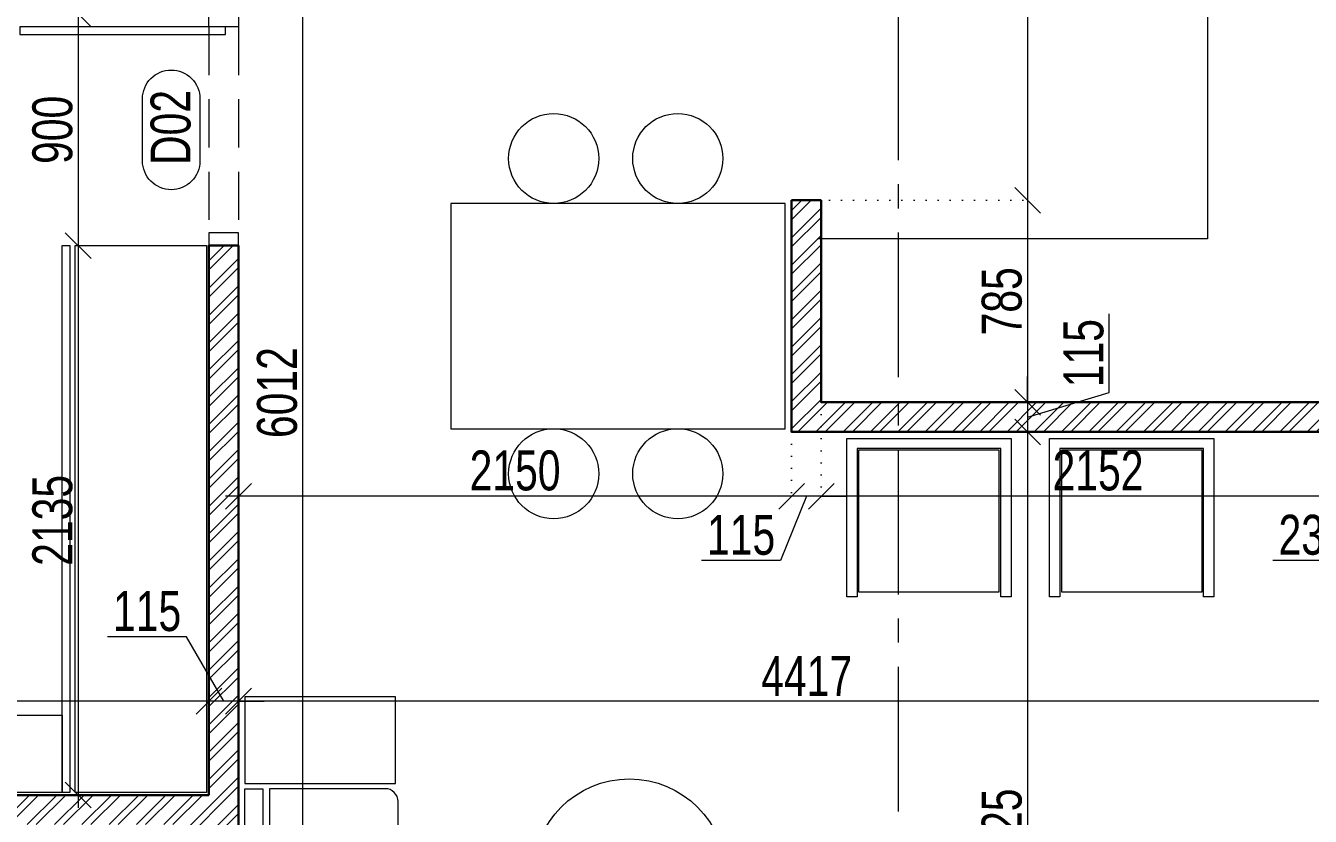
# Model space of a CAD drawing. Header units: inches. Extents: x 785882 to 928568, y 496782 to 576896.
# Drawn here: x 829065 to 834058, y 555883 to 558955 of the extents above; entities that cross this region are included whole.
import ezdxf
from ezdxf.enums import TextEntityAlignment as Align

# ---------------------------------------------------------------- set-up
doc = ezdxf.new("R2010")
doc.units = ezdxf.units.IN
doc.header["$LTSCALE"] = 750
doc.header["$MEASUREMENT"] = 0
for name, pattern in [('CENTER', [2, 1.25, -0.25, 0.25, -0.25]), ('CENTER2', [1.125, 0.75, -0.125, 0.125, -0.125]), ('DOT', [0.25, 0, -0.25]), ('HIDDEN', [0.375, 0.25, -0.125])]:
    doc.linetypes.add(name, pattern=pattern)
for name, color, linetype, lineweight in [('d-fur', 250, 'Continuous', 9), ('DIMENSION WORKING-MSA', 222, 'Continuous', 13), ('DOOR NO-MSA', 4, 'Continuous', 9), ('DOOR-MSA', 50, 'Continuous', 13), ('FURNITURE-MSA', 251, 'Continuous', 5), ('SECTION LINE', 14, 'CENTER', 9), ('WALL HATCH-MSA', 251, 'Continuous', 9), ('WALL-MSA', 32, 'Continuous', 30), ('WINDOW-MSA', 50, 'Continuous', 13)]:
    doc.layers.add(name, color=color, linetype=linetype, lineweight=lineweight)
doc.styles.add('AR', font='swisscl.ttf')
doc.styles.add('Arial-Reg+0.8Sc', font='swisscl.ttf')
doc.dimstyles.new('WORKING DIM', dxfattribs={"dimtxt": 155, "dimasz": 100, "dimexe": 50, "dimexo": 0, "dimgap": 20, "dimtad": 1, "dimdec": 0, "dimzin": 0, "dimdsep": 46, "dimtxsty": 'AR', "dimblk": 'OBLIQUE', "dimcen": 0.09, "dimdle": 50, "dimclrd": 256, "dimclre": 250, "dimclrt": 256, "dimadec": 0, "dimazin": 0, "dimtfac": 1, "dimtdec": 0, "dimtofl": 0, "dimtmove": 1, "dimatfit": 0, "dimfxl": 1, "dimtolj": 1, "dimtzin": 0, "dimlwd": -1, "dimlwe": -1, "dimarcsym": 0})

# ---------------------------------------------------------------- blocks, each defined once
blk = doc.blocks.new('A$C16cd5f5f')
at = {"layer": 'WINDOW-MSA', "ltscale": 5000}
for points in [[(50, 50), (50, 850), (80, 850), (80, 50)], [(0, 0), (50, 0), (50, 115), (0, 115)], [(900, 0), (850, 0), (850, 115), (900, 115)]]:
    blk.add_lwpolyline(points, close=True, dxfattribs=at)
at = {"layer": 'WINDOW-MSA', "linetype": 'HIDDEN'}
for points in [[(50, 115), (850, 115)], [(50, 0), (850, 0)]]:
    blk.add_lwpolyline(points, dxfattribs=at)
blk = doc.blocks.new('Win-Tag-03')
blk.add_lwpolyline([(-130, 120), (130, 120, -0.414214), (250, 0), (250, 0, -0.414214), (130, -120), (-130, -120, -0.414214), (-250, 0), (-250, 0, -0.414214)], format="xyb", close=True)
blk = doc.blocks.new('_Oblique')
at = {"color": 0, "linetype": 'ByBlock', "lineweight": -2}
blk.add_line((-0.5, -0.5), (0.5, 0.5), dxfattribs=at)
blk = doc.blocks.new('*D279')
at = {"layer": 'Defpoints', "color": 0, "ltscale": 0.25, "transparency": 16777216}
for p in [(829792.3, 559000.7), (829269.1, 558100.7), (829777.3, 558100.7, 0)]:
    blk.add_point(p, dxfattribs=at)
at = {"layer": 'DIMENSION WORKING-MSA', "ltscale": 0.25, "transparency": 16777216}
blk.add_line((829269.1, 559050.7), (829269.1, 558050.7), dxfattribs=at)
at = {"layer": 'DIMENSION WORKING-MSA', "color": 250, "linetype": 'DOT', "ltscale": 0.25, "transparency": 16777216}
for p, q in [((829792.3, 559000.7), (829219.1, 559000.7)), ((829777.3, 558100.7), (829219.1, 558100.7))]:
    blk.add_line(p, q, dxfattribs=at)
at = {"layer": 'DIMENSION WORKING-MSA', "ltscale": 0.25, "transparency": 16777216, "xscale": 100, "yscale": 100, "zscale": 100}
for p, rotation in [((829269.1, 559000.7), 90), ((829269.1, 558100.7), 270)]:
    blk.add_blockref('_Oblique', p, dxfattribs=dict(at, rotation=rotation))
at = {"layer": 'DIMENSION WORKING-MSA', "ltscale": 0.25, "transparency": 16777216, "insert": (829169.7, 558550.7), "char_height": 155, "attachment_point": 5, "rotation": 90, "style": 'AR'}
blk.add_mtext('\\A1;900', dxfattribs=at)
blk = doc.blocks.new('*D280')
at = {"layer": 'Defpoints', "color": 0, "ltscale": 0.25, "transparency": 16777216}
for p in [(829777.3, 558100.7, 0), (829269.1, 555965.7, 0), (829269.1, 555965.7)]:
    blk.add_point(p, dxfattribs=at)
at = {"layer": 'DIMENSION WORKING-MSA', "ltscale": 0.25, "transparency": 16777216}
blk.add_line((829269.1, 558150.7), (829269.1, 555915.7), dxfattribs=at)
at = {"layer": 'DIMENSION WORKING-MSA', "color": 250, "linetype": 'DOT', "ltscale": 0.25, "transparency": 16777216}
for p, q in [((829777.3, 558100.7), (829219.1, 558100.7)), ((829269.1, 555965.7), (829319.1, 555965.7))]:
    blk.add_line(p, q, dxfattribs=at)
at = {"layer": 'DIMENSION WORKING-MSA', "ltscale": 0.25, "transparency": 16777216, "xscale": 100, "yscale": 100, "zscale": 100}
for p, rotation in [((829269.1, 558100.7), 90), ((829269.1, 555965.7), 270)]:
    blk.add_blockref('_Oblique', p, dxfattribs=dict(at, rotation=rotation))
at = {"layer": 'DIMENSION WORKING-MSA', "ltscale": 0.25, "transparency": 16777216, "insert": (829169.6, 557033.2), "char_height": 155, "attachment_point": 5, "rotation": 90, "style": 'AR'}
blk.add_mtext('\\A1;2135', dxfattribs=at)
blk = doc.blocks.new('*D299')
at = {"layer": 'Defpoints', "color": 0, "ltscale": 0.25, "transparency": 16777216}
for p in [(831307.3, 560264), (832142.3, 558276.9), (832959.1, 558276.9)]:
    blk.add_point(p, dxfattribs=at)
at = {"layer": 'DIMENSION WORKING-MSA', "ltscale": 0.25, "transparency": 16777216}
blk.add_line((832959.1, 560314), (832959.1, 558226.9), dxfattribs=at)
at = {"layer": 'DIMENSION WORKING-MSA', "color": 250, "linetype": 'DOT', "ltscale": 0.25, "transparency": 16777216}
for p, q in [((831307.3, 560264), (833009.1, 560264)), ((832142.3, 558276.9), (833009.1, 558276.9))]:
    blk.add_line(p, q, dxfattribs=at)
at = {"layer": 'DIMENSION WORKING-MSA', "ltscale": 0.25, "transparency": 16777216, "xscale": 100, "yscale": 100, "zscale": 100}
for p, rotation in [((832959.1, 560264), 90), ((832959.1, 558276.9), 270)]:
    blk.add_blockref('_Oblique', p, dxfattribs=dict(at, rotation=rotation))
at = {"layer": 'DIMENSION WORKING-MSA', "ltscale": 0.25, "transparency": 16777216, "insert": (832859.7, 559270.4), "char_height": 155, "attachment_point": 5, "rotation": 90, "style": 'AR'}
blk.add_mtext('\\A1;1987', dxfattribs=at)
blk = doc.blocks.new('*D300')
at = {"layer": 'Defpoints', "color": 0, "ltscale": 0.25, "transparency": 16777216}
for p in [(832142.3, 558276.9), (832959.1, 557491.9), (832959.1, 557491.9)]:
    blk.add_point(p, dxfattribs=at)
at = {"layer": 'DIMENSION WORKING-MSA', "ltscale": 0.25, "transparency": 16777216}
blk.add_line((832959.1, 558326.9), (832959.1, 557441.9), dxfattribs=at)
at = {"layer": 'DIMENSION WORKING-MSA', "color": 250, "linetype": 'DOT', "ltscale": 0.25, "transparency": 16777216}
for p, q in [((832142.3, 558276.9), (833009.1, 558276.9)), ((832959.1, 557491.9), (833009.1, 557491.9))]:
    blk.add_line(p, q, dxfattribs=at)
at = {"layer": 'DIMENSION WORKING-MSA', "ltscale": 0.25, "transparency": 16777216, "xscale": 100, "yscale": 100, "zscale": 100}
for p, rotation in [((832959.1, 558276.9), 90), ((832959.1, 557491.9), 270)]:
    blk.add_blockref('_Oblique', p, dxfattribs=dict(at, rotation=rotation))
at = {"layer": 'DIMENSION WORKING-MSA', "ltscale": 0.25, "transparency": 16777216, "insert": (832859.7, 557884.4), "char_height": 155, "attachment_point": 5, "rotation": 90, "style": 'AR'}
blk.add_mtext('\\A1;785', dxfattribs=at)
blk = doc.blocks.new('*D301')
at = {"layer": 'Defpoints', "color": 0, "ltscale": 0.25, "transparency": 16777216}
for p in [(832959.1, 557491.9), (832959.1, 557376.9), (832959.1, 557376.9)]:
    blk.add_point(p, dxfattribs=at)
at = {"layer": 'DIMENSION WORKING-MSA', "ltscale": 0.25, "transparency": 16777216}
for p, q in [((833276.3, 557529.5), (833276.3, 557836.4)), ((832959.1, 557491.9), (832959.1, 557591.9)), ((832959.1, 557434.4), (833276.3, 557529.5)), ((832959.1, 557491.9), (832959.1, 557376.9)), ((832959.1, 557376.9), (832959.1, 557276.9))]:
    blk.add_line(p, q, dxfattribs=at)
at = {"layer": 'DIMENSION WORKING-MSA', "color": 250, "linetype": 'DOT', "ltscale": 0.25, "transparency": 16777216}
for p, q in [((832959.1, 557491.9), (833009.1, 557491.9)), ((832959.1, 557376.9), (833009.1, 557376.9))]:
    blk.add_line(p, q, dxfattribs=at)
at = {"layer": 'DIMENSION WORKING-MSA', "ltscale": 0.25, "transparency": 16777216, "xscale": 100, "yscale": 100, "zscale": 100}
for p, rotation in [((832959.1, 557491.9), 270), ((832959.1, 557376.9), 90)]:
    blk.add_blockref('_Oblique', p, dxfattribs=dict(at, rotation=rotation))
at = {"layer": 'DIMENSION WORKING-MSA', "ltscale": 0.25, "transparency": 16777216, "insert": (833177.2, 557682.9), "char_height": 155, "attachment_point": 5, "rotation": 90, "style": 'AR'}
blk.add_mtext('\\A1;115', dxfattribs=at)
blk = doc.blocks.new('*D302')
at = {"layer": 'Defpoints', "color": 0, "ltscale": 0.25, "transparency": 16777216}
for p in [(832959.1, 557376.9), (832959.1, 554251.9), (832959.1, 554251.9)]:
    blk.add_point(p, dxfattribs=at)
at = {"layer": 'DIMENSION WORKING-MSA', "ltscale": 0.25, "transparency": 16777216}
blk.add_line((832959.1, 557426.9), (832959.1, 554201.9), dxfattribs=at)
at = {"layer": 'DIMENSION WORKING-MSA', "color": 250, "linetype": 'DOT', "ltscale": 0.25, "transparency": 16777216}
for p, q in [((832959.1, 557376.9), (833009.1, 557376.9)), ((832959.1, 554251.9), (833009.1, 554251.9))]:
    blk.add_line(p, q, dxfattribs=at)
at = {"layer": 'DIMENSION WORKING-MSA', "ltscale": 0.25, "transparency": 16777216, "xscale": 100, "yscale": 100, "zscale": 100}
for p, rotation in [((832959.1, 557376.9), 90), ((832959.1, 554251.9), 270)]:
    blk.add_blockref('_Oblique', p, dxfattribs=dict(at, rotation=rotation))
at = {"layer": 'DIMENSION WORKING-MSA', "ltscale": 0.25, "transparency": 16777216, "insert": (832859.6, 555814.4), "char_height": 155, "attachment_point": 5, "rotation": 90, "style": 'AR'}
blk.add_mtext('\\A1;3125', dxfattribs=at)
blk = doc.blocks.new('*D304')
at = {"layer": 'Defpoints', "color": 0, "ltscale": 0.25, "transparency": 16777216}
for p in [(834309.1, 557126.9), (834309.1, 557126.9), (834539.1, 557126.9)]:
    blk.add_point(p, dxfattribs=at)
at = {"layer": 'DIMENSION WORKING-MSA', "color": 250, "linetype": 'DOT', "ltscale": 0.25, "transparency": 16777216}
for p, q in [((834309.1, 557126.9), (834309.1, 557176.9)), ((834539.1, 557126.9), (834539.1, 557176.9))]:
    blk.add_line(p, q, dxfattribs=at)
at = {"layer": 'DIMENSION WORKING-MSA', "ltscale": 0.25, "transparency": 16777216}
for p, q in [((834309.1, 557126.9), (834209.1, 557126.9)), ((834424.1, 557126.9), (834222.5, 556876.9)), ((834539.1, 557126.9), (834309.1, 557126.9)), ((834539.1, 557126.9), (834639.1, 557126.9)), ((834222.5, 556876.9), (833911.9, 556876.9))]:
    blk.add_line(p, q, dxfattribs=at)
at = {"layer": 'DIMENSION WORKING-MSA', "ltscale": 0.25, "transparency": 16777216, "xscale": 100, "yscale": 100, "zscale": 100}
blk.add_blockref('_Oblique', (834309.1, 557126.9), dxfattribs=at)
at = {"layer": 'DIMENSION WORKING-MSA', "ltscale": 0.25, "transparency": 16777216, "xscale": 100, "yscale": 100, "zscale": 100, "rotation": 180}
blk.add_blockref('_Oblique', (834539.1, 557126.9), dxfattribs=at)
at = {"layer": 'DIMENSION WORKING-MSA', "ltscale": 0.25, "transparency": 16777216, "insert": (834067.2, 556976.3), "char_height": 155, "attachment_point": 5, "style": 'AR'}
blk.add_mtext('\\A1;230', dxfattribs=at)
blk = doc.blocks.new('*D305')
at = {"layer": 'Defpoints', "color": 0, "ltscale": 0.25, "transparency": 16777216}
for p in [(832157.3, 557491.9), (832157.3, 557126.9), (834309.1, 557126.9)]:
    blk.add_point(p, dxfattribs=at)
at = {"layer": 'DIMENSION WORKING-MSA', "color": 250, "linetype": 'DOT', "ltscale": 0.25, "transparency": 16777216}
for p, q in [((832157.3, 557491.9), (832157.3, 557076.9)), ((834309.1, 557126.9), (834309.1, 557176.9))]:
    blk.add_line(p, q, dxfattribs=at)
at = {"layer": 'DIMENSION WORKING-MSA', "ltscale": 0.25, "transparency": 16777216}
blk.add_line((834359.1, 557126.9), (832107.3, 557126.9), dxfattribs=at)
at = {"layer": 'DIMENSION WORKING-MSA', "ltscale": 0.25, "transparency": 16777216, "xscale": 100, "yscale": 100, "zscale": 100, "rotation": 180}
blk.add_blockref('_Oblique', (832157.3, 557126.9), dxfattribs=at)
at = {"layer": 'DIMENSION WORKING-MSA', "ltscale": 0.25, "transparency": 16777216, "xscale": 100, "yscale": 100, "zscale": 100}
blk.add_blockref('_Oblique', (834309.1, 557126.9), dxfattribs=at)
at = {"layer": 'DIMENSION WORKING-MSA', "ltscale": 0.25, "transparency": 16777216, "insert": (833233.2, 557226.2), "char_height": 155, "attachment_point": 5, "style": 'AR'}
blk.add_mtext('\\A1;2152', dxfattribs=at)
blk = doc.blocks.new('*D306')
at = {"layer": 'Defpoints', "color": 0, "ltscale": 0.25, "transparency": 16777216}
for p in [(832157.3, 557491.9), (832042.3, 557376.9), (832042.3, 557126.9)]:
    blk.add_point(p, dxfattribs=at)
at = {"layer": 'DIMENSION WORKING-MSA', "color": 250, "linetype": 'DOT', "ltscale": 0.25, "transparency": 16777216}
for p, q in [((832157.3, 557491.9), (832157.3, 557076.9)), ((832042.3, 557376.9), (832042.3, 557076.9))]:
    blk.add_line(p, q, dxfattribs=at)
at = {"layer": 'DIMENSION WORKING-MSA', "ltscale": 0.25, "transparency": 16777216}
for p, q in [((832042.3, 557126.9), (831942.3, 557126.9)), ((832099.8, 557126.9), (831999.3, 556876.9)), ((832157.3, 557126.9), (832042.3, 557126.9)), ((832157.3, 557126.9), (832257.3, 557126.9)), ((831999.3, 556876.9), (831692.4, 556876.9))]:
    blk.add_line(p, q, dxfattribs=at)
at = {"layer": 'DIMENSION WORKING-MSA', "ltscale": 0.25, "transparency": 16777216, "xscale": 100, "yscale": 100, "zscale": 100}
blk.add_blockref('_Oblique', (832042.3, 557126.9), dxfattribs=at)
at = {"layer": 'DIMENSION WORKING-MSA', "ltscale": 0.25, "transparency": 16777216, "xscale": 100, "yscale": 100, "zscale": 100, "rotation": 180}
blk.add_blockref('_Oblique', (832157.3, 557126.9), dxfattribs=at)
at = {"layer": 'DIMENSION WORKING-MSA', "ltscale": 0.25, "transparency": 16777216, "insert": (831845.8, 556975.9), "char_height": 155, "attachment_point": 5, "style": 'AR'}
blk.add_mtext('\\A1;115', dxfattribs=at)
blk = doc.blocks.new('*D307')
at = {"layer": 'Defpoints', "color": 0, "ltscale": 0.25, "transparency": 16777216}
for p in [(832042.3, 557376.9), (829892.3, 557126.9), (829892.3, 557126.9)]:
    blk.add_point(p, dxfattribs=at)
at = {"layer": 'DIMENSION WORKING-MSA', "color": 250, "linetype": 'DOT', "ltscale": 0.25, "transparency": 16777216}
for p, q in [((832042.3, 557376.9), (832042.3, 557076.9)), ((829892.3, 557126.9), (829892.3, 557176.9))]:
    blk.add_line(p, q, dxfattribs=at)
at = {"layer": 'DIMENSION WORKING-MSA', "ltscale": 0.25, "transparency": 16777216}
blk.add_line((832092.3, 557126.9), (829842.3, 557126.9), dxfattribs=at)
at = {"layer": 'DIMENSION WORKING-MSA', "ltscale": 0.25, "transparency": 16777216, "xscale": 100, "yscale": 100, "zscale": 100, "rotation": 180}
blk.add_blockref('_Oblique', (829892.3, 557126.9), dxfattribs=at)
at = {"layer": 'DIMENSION WORKING-MSA', "ltscale": 0.25, "transparency": 16777216, "xscale": 100, "yscale": 100, "zscale": 100}
blk.add_blockref('_Oblique', (832042.3, 557126.9), dxfattribs=at)
at = {"layer": 'DIMENSION WORKING-MSA', "ltscale": 0.25, "transparency": 16777216, "insert": (830967.3, 557226.2), "char_height": 155, "attachment_point": 5, "style": 'AR'}
blk.add_mtext('\\A1;2150', dxfattribs=at)
blk = doc.blocks.new('*D313')
at = {"layer": 'Defpoints', "color": 0, "ltscale": 0.25, "transparency": 16777216}
for p in [(827509.5, 556330.7), (829777.3, 556330.7, 0), (827509.5, 556080.7)]:
    blk.add_point(p, dxfattribs=at)
at = {"layer": 'DIMENSION WORKING-MSA', "color": 250, "linetype": 'DOT', "ltscale": 0.25, "transparency": 16777216}
for p, q in [((827509.5, 556080.7), (827509.5, 556380.7)), ((829777.3, 556330.7), (829777.3, 556380.7))]:
    blk.add_line(p, q, dxfattribs=at)
at = {"layer": 'DIMENSION WORKING-MSA', "ltscale": 0.25, "transparency": 16777216}
blk.add_line((829827.3, 556330.7), (827459.5, 556330.7), dxfattribs=at)
at = {"layer": 'DIMENSION WORKING-MSA', "ltscale": 0.25, "transparency": 16777216, "xscale": 100, "yscale": 100, "zscale": 100, "rotation": 180}
blk.add_blockref('_Oblique', (827509.5, 556330.7), dxfattribs=at)
at = {"layer": 'DIMENSION WORKING-MSA', "ltscale": 0.25, "transparency": 16777216, "xscale": 100, "yscale": 100, "zscale": 100}
blk.add_blockref('_Oblique', (829777.3, 556330.7), dxfattribs=at)
at = {"layer": 'DIMENSION WORKING-MSA', "ltscale": 0.25, "transparency": 16777216, "insert": (828643.4, 556430), "char_height": 155, "attachment_point": 5, "style": 'AR'}
blk.add_mtext('\\A1;2268', dxfattribs=at)
blk = doc.blocks.new('*D315')
at = {"layer": 'Defpoints', "color": 0, "ltscale": 0.25, "transparency": 16777216}
for p in [(829892.3, 556330.7), (829892.3, 556330.7), (834309.1, 556330.7)]:
    blk.add_point(p, dxfattribs=at)
at = {"layer": 'DIMENSION WORKING-MSA', "color": 250, "linetype": 'DOT', "ltscale": 0.25, "transparency": 16777216}
for p, q in [((829892.3, 556330.7), (829892.3, 556380.7)), ((834309.1, 556330.7), (834309.1, 556380.7))]:
    blk.add_line(p, q, dxfattribs=at)
at = {"layer": 'DIMENSION WORKING-MSA', "ltscale": 0.25, "transparency": 16777216}
blk.add_line((834359.1, 556330.7), (829842.3, 556330.7), dxfattribs=at)
at = {"layer": 'DIMENSION WORKING-MSA', "ltscale": 0.25, "transparency": 16777216, "xscale": 100, "yscale": 100, "zscale": 100, "rotation": 180}
blk.add_blockref('_Oblique', (829892.3, 556330.7), dxfattribs=at)
at = {"layer": 'DIMENSION WORKING-MSA', "ltscale": 0.25, "transparency": 16777216, "xscale": 100, "yscale": 100, "zscale": 100}
blk.add_blockref('_Oblique', (834309.1, 556330.7), dxfattribs=at)
at = {"layer": 'DIMENSION WORKING-MSA', "ltscale": 0.25, "transparency": 16777216, "insert": (832100.7, 556428.2), "char_height": 155, "attachment_point": 5, "style": 'AR'}
blk.add_mtext('\\A1;4417', dxfattribs=at)
blk = doc.blocks.new('*D316')
at = {"layer": 'Defpoints', "color": 0, "ltscale": 0.25, "transparency": 16777216}
for p in [(829777.3, 556330.7, 0), (829777.3, 556330.7), (829892.3, 556330.7)]:
    blk.add_point(p, dxfattribs=at)
at = {"layer": 'DIMENSION WORKING-MSA', "ltscale": 0.25, "transparency": 16777216}
for p, q in [((829690.5, 556580.7), (829383.6, 556580.7)), ((829834.8, 556330.7), (829690.5, 556580.7)), ((829777.3, 556330.7), (829677.3, 556330.7)), ((829892.3, 556330.7), (829777.3, 556330.7)), ((829892.3, 556330.7), (829992.3, 556330.7))]:
    blk.add_line(p, q, dxfattribs=at)
at = {"layer": 'DIMENSION WORKING-MSA', "color": 250, "linetype": 'DOT', "ltscale": 0.25, "transparency": 16777216}
for p, q in [((829777.3, 556330.7), (829777.3, 556380.7)), ((829892.3, 556330.7), (829892.3, 556380.7))]:
    blk.add_line(p, q, dxfattribs=at)
at = {"layer": 'DIMENSION WORKING-MSA', "ltscale": 0.25, "transparency": 16777216, "xscale": 100, "yscale": 100, "zscale": 100}
blk.add_blockref('_Oblique', (829777.3, 556330.7), dxfattribs=at)
at = {"layer": 'DIMENSION WORKING-MSA', "ltscale": 0.25, "transparency": 16777216, "xscale": 100, "yscale": 100, "zscale": 100, "rotation": 180}
blk.add_blockref('_Oblique', (829892.3, 556330.7), dxfattribs=at)
at = {"layer": 'DIMENSION WORKING-MSA', "ltscale": 0.25, "transparency": 16777216, "insert": (829537, 556679.7), "char_height": 155, "attachment_point": 5, "style": 'AR'}
blk.add_mtext('\\A1;115', dxfattribs=at)
blk = doc.blocks.new('*D320')
at = {"layer": 'Defpoints', "color": 0, "ltscale": 0.25, "transparency": 16777216}
for p in [(830142.3, 560264), (830142.3, 560264), (830142.3, 554251.9)]:
    blk.add_point(p, dxfattribs=at)
at = {"layer": 'DIMENSION WORKING-MSA', "ltscale": 0.25, "transparency": 16777216}
blk.add_line((830142.3, 554201.9), (830142.3, 560314), dxfattribs=at)
at = {"layer": 'DIMENSION WORKING-MSA', "color": 250, "linetype": 'DOT', "ltscale": 0.25, "transparency": 16777216}
for p, q in [((830142.3, 560264), (830192.3, 560264)), ((830142.3, 554251.9), (830192.3, 554251.9))]:
    blk.add_line(p, q, dxfattribs=at)
at = {"layer": 'DIMENSION WORKING-MSA', "ltscale": 0.25, "transparency": 16777216, "xscale": 100, "yscale": 100, "zscale": 100}
for p, rotation in [((830142.3, 560264), 90), ((830142.3, 554251.9), 270)]:
    blk.add_blockref('_Oblique', p, dxfattribs=dict(at, rotation=rotation))
at = {"layer": 'DIMENSION WORKING-MSA', "ltscale": 0.25, "transparency": 16777216, "insert": (830042.9, 557529.6), "char_height": 155, "attachment_point": 5, "rotation": 90, "style": 'AR'}
blk.add_mtext('\\A1;6012', dxfattribs=at)
blk = doc.blocks.new('A$Caebde61c')
at = {"layer": 'FURNITURE-MSA'}
for p, q in [((7349.6, -2325), (7349.6, -5077.1)), ((7349.6, -5077.1), (5832.8, -5077.1))]:
    blk.add_line(p, q, dxfattribs=at)
for points in [[(4407.8, -5814.6), (5707.8, -5814.6), (5707.8, -4939.6), (4407.8, -4939.6)], [(2927.8, -5103.3), (2927.8, -7228.3), (2897.8, -7228.3), (2897.8, -5103.3)], [(3457.8, -5103.3), (3457.8, -7228.3), (2947.8, -7228.3), (2947.8, -5103.3)], [(4192.5, -7193.5), (4192.5, -6857.1), (3607.5, -6857.1), (3607.5, -7193.5)], [(647.8, -7128.3), (2347.8, -7128.3), (2347.8, -6928.3), (2897.8, -6928.3), (2897.8, -7228.3), (125, -7228.3), (125, -6928.3), (647.8, -6928.3)], [(3607.5, -7213.5), (3677.8, -7213.5), (3677.8, -8857.1), (6402.8, -8857.1), (6402.8, -8927.1), (3607.8, -8927.1)]]:
    blk.add_lwpolyline(points, close=True, dxfattribs=at)
blk.add_lwpolyline([(3702.8, -8832.1), (6402.8, -8832.1), (6402.8, -8382.1, 0.414214), (6352.8, -8332.1), (4202.8, -8332.1), (4202.8, -7263.5, 0.414214), (4152.8, -7213.5), (3702.8, -7213.5), (3702.8, -8832.1)], format="xyb", dxfattribs=at)
for centre, radius in [((4807.8, -4764.6), 175), ((5290.2, -4764.6), 175), ((4807.8, -5989.6), 175), ((5290.2, -5989.6), 175), ((5101.9, -7550.7, 0), 375)]:
    blk.add_circle(centre, radius, dxfattribs=at)
blk = doc.blocks.new('A$C37e82350')
at = {"layer": 'SECTION LINE', "linetype": 'CENTER2'}
blk.add_lwpolyline([(-2541.6, -2026.8), (-2541.6, -2083.3), (61391, -2083.3), (61391, -2039.2)], dxfattribs=at)

msp = doc.modelspace()

# ---------------------------------------------------------------- hatches: boundary and pattern name
at = {"layer": 'WALL HATCH-MSA'}
h = msp.add_hatch(dxfattribs=at)
h.set_pattern_fill('ANSI32', color=256, scale=200)
h.set_pattern_definition([(45, (833142.14, 554139.53), (-53.033, 53.033), []), (45, (833177.5, 554139.53), (-53.033, 53.033), [])])
h.paths.add_polyline_path([(832835.8, 554251.9), (832835.8, 554021.9), (833259.1, 554021.9), (833259.1, 554251.9)])
h.paths.add_polyline_path([(834309.1, 554021.9), (834539.1, 554021.9), (834539.1, 563204), (834309.1, 563204), (834309.1, 557491.9), (832157.3, 557491.9), (832157.3, 558276.9), (832042.3, 558276.9), (832042.3, 557376.9), (834309.1, 557376.9)])
h = msp.add_hatch(dxfattribs=at)
h.set_pattern_fill('ANSI32', color=256, scale=200)
h.set_pattern_definition([(45, (829803.23, 554143.34), (-53.033, 53.033), []), (45, (829838.58, 554143.34), (-53.033, 53.033), [])])
h.paths.add_polyline_path([(829062.3, 554251.9), (829062.3, 554021.9), (830395.8, 554021.9), (830395.8, 554251.9)])
h.paths.add_polyline_path([(829662.3, 555751.9), (829892.3, 555751.9), (829892.3, 558100.7), (829777.3, 558100.7), (829777.3, 555965.7), (826424.5, 555965.7), (826424.5, 557050.7), (826309.5, 557050.7), (826309.5, 555850.7), (829662.3, 555850.7)])

# ---------------------------------------------------------------- linework, layer by layer
at = {"layer": 'd-fur', "ltscale": 100}
for points in [[(832895, 556735.7), (832855, 556735.7), (832855, 557311.9), (832296.3, 557311.9), (832296.3, 556735.7), (832256.3, 556735.7), (832256.3, 557351.9), (832895, 557351.9)], [(833683.7, 556735.7), (833643.7, 556735.7), (833643.7, 557311.9), (833085, 557311.9), (833085, 556735.7), (833045, 556735.7), (833045, 557351.9), (833683.7, 557351.9)], [(832302.3, 556755.7), (832849, 556755.7), (832849, 557305.9), (832302.3, 557305.9)], [(833091, 556755.7), (833637.7, 556755.7), (833637.7, 557305.9), (833091, 557305.9)]]:
    msp.add_lwpolyline(points, close=True, dxfattribs=at)
at = {"layer": 'WALL-MSA'}
for p, q in [((832157.3, 558276.9), (832042.3, 558276.9)), ((832042.3, 558276.9), (832042.3, 557376.9)), ((832157.3, 558276.9), (832157.3, 557491.9)), ((829777.3, 558100.7, 0), (829892.3, 558100.7)), ((829777.3, 555965.7, 0), (829777.3, 558100.7, 0)), ((829892.3, 555751.9), (829892.3, 558100.7)), ((834309.1, 557491.9), (832157.3, 557491.9)), ((834309.1, 557376.9), (832042.3, 557376.9)), ((826424.5, 555965.7), (829777.3, 555965.7, 0))]:
    msp.add_line(p, q, dxfattribs=at)

# ---------------------------------------------------------------- block references
at = {"color": 2, "rotation": 270}
msp.add_blockref('A$C37e82350', (834539.1, 563204), dxfattribs=at)
at = {"layer": 'DOOR NO-MSA', "xscale": 0.9300595238095237, "yscale": 0.9300595238095237, "zscale": 0.9300595238095237, "rotation": 269.9999999999999}
msp.add_blockref('Win-Tag-03', (829630.7, 558550.7, 0), dxfattribs=at)
at = {"layer": 'DOOR-MSA', "xscale": -1, "rotation": 90}
msp.add_blockref('A$C16cd5f5f', (829892.3, 559000.7, 0), dxfattribs=at)
at = {"layer": 'FURNITURE-MSA'}
msp.add_blockref('A$Caebde61c', (826309.5, 563204), dxfattribs=at)

# ---------------------------------------------------------------- texts
at = {"layer": 'DOOR NO-MSA', "style": 'Arial-Reg+0.8Sc'}
msp.add_text('D02', height=155, rotation=90, dxfattribs=at).set_placement((829628.1, 558560, 0), align=Align.MIDDLE_CENTER)

# ---------------------------------------------------------------- dimensions: what is measured, and where the dimension line sits
at = {"layer": 'DIMENSION WORKING-MSA', "ltscale": 0.25}
dim = msp.add_linear_dim(base=(830142.3, 560264), p1=(830142.3, 554251.9), p2=(830142.3, 560264), angle=90, dimstyle='WORKING DIM', dxfattribs=at)
dim.commit()
dim.dimension.update_dxf_attribs({"geometry": '*D320', "text_midpoint": (830142.3, 557529.6), "dimtype": 160})
for base, p1, p2, picture, middle in [((832959.1, 558276.9), (831307.3, 560264), (832142.3, 558276.9), '*D299', (832859.7, 559270.4)), ((829269.1, 558100.7), (829792.3, 559000.7), (829777.3, 558100.7, 0), '*D279', (829169.7, 558550.7)), ((832959.1, 557491.9), (832142.3, 558276.9), (832959.1, 557491.9), '*D300', (832859.7, 557884.4)), ((829269.1, 555965.7), (829777.3, 558100.7, 0), (829269.1, 555965.7, 0), '*D280', (829169.6, 557033.2)), ((832959.1, 557376.9), (832959.1, 557491.9), (832959.1, 557376.9), '*D301', (833177.2, 557549.5)), ((832959.1, 554251.9), (832959.1, 557376.9), (832959.1, 554251.9), '*D302', (832859.6, 555814.4))]:
    dim = msp.add_linear_dim(base=base, p1=p1, p2=p2, angle=90, dimstyle='WORKING DIM', dxfattribs=at)
    dim.commit()
    dim.dimension.update_dxf_attribs({"geometry": picture, "text_midpoint": middle})
for base, p1, p2, picture, middle in [((832042.3, 557126.9), (832157.3, 557491.9), (832042.3, 557376.9), '*D306', (831979.3, 556876.9)), ((834309.1, 557126.9), (834539.1, 557126.9), (834309.1, 557126.9), '*D304', (834202.5, 556876.9)), ((829777.3, 556330.7), (829892.3, 556330.7), (829777.3, 556330.7, 0), '*D316', (829670.5, 556580.7))]:
    dim = msp.add_linear_dim(base=base, p1=p1, p2=p2, dimstyle='WORKING DIM', dxfattribs=at)
    dim.commit()
    dim.dimension.update_dxf_attribs({"geometry": picture, "text_midpoint": middle, "dimtype": 160})
for base, p1, p2, picture, middle in [((832157.3, 557126.9), (834309.1, 557126.9), (832157.3, 557491.9), '*D305', (833233.2, 557226.2)), ((829892.3, 557126.9), (832042.3, 557376.9), (829892.3, 557126.9), '*D307', (830967.3, 557226.2)), ((827509.5, 556330.7), (829777.3, 556330.7, 0), (827509.5, 556080.7), '*D313', (828643.4, 556430)), ((829892.3, 556330.7), (834309.1, 556330.7), (829892.3, 556330.7), '*D315', (832100.7, 556428.2))]:
    dim = msp.add_linear_dim(base=base, p1=p1, p2=p2, dimstyle='WORKING DIM', dxfattribs=at)
    dim.commit()
    dim.dimension.update_dxf_attribs({"geometry": picture, "text_midpoint": middle})

doc.saveas('drawing.dxf')
